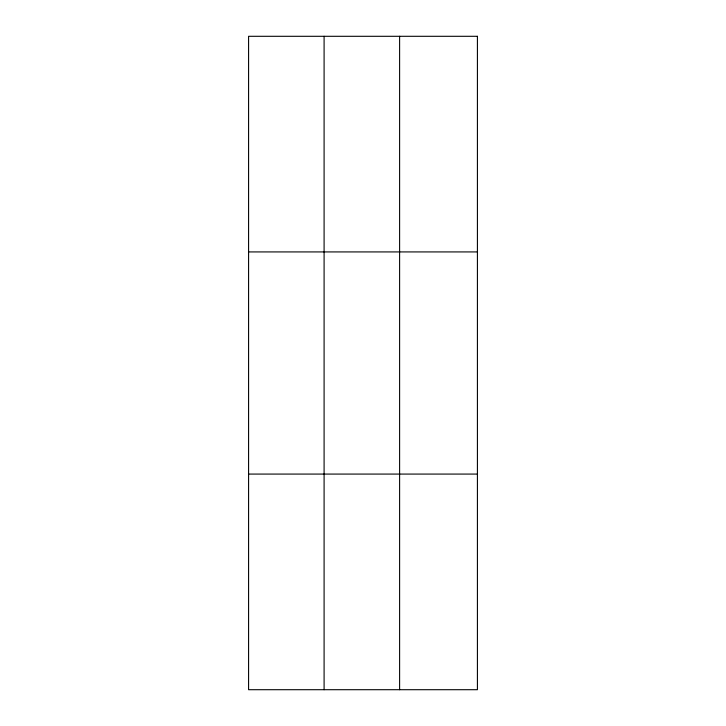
<?xml version="1.0" encoding="UTF-8"?>
<svg xmlns="http://www.w3.org/2000/svg" width="726" height="726" viewBox="0 0 726 726"><rect width="100%" height="100%" fill="white"/><g stroke="black" fill="none" stroke-linecap="round" stroke-linejoin="round"><path stroke-width="1.09" d="M324.095 689.7L324.095 36.3M399.609 689.7L399.609 36.3M248.582 251.922L477.418 251.922M248.582 474.078L477.418 474.078M477.418 36.3L477.418 689.7L248.582 689.7L248.582 36.3L477.418 36.3"/></g></svg>
